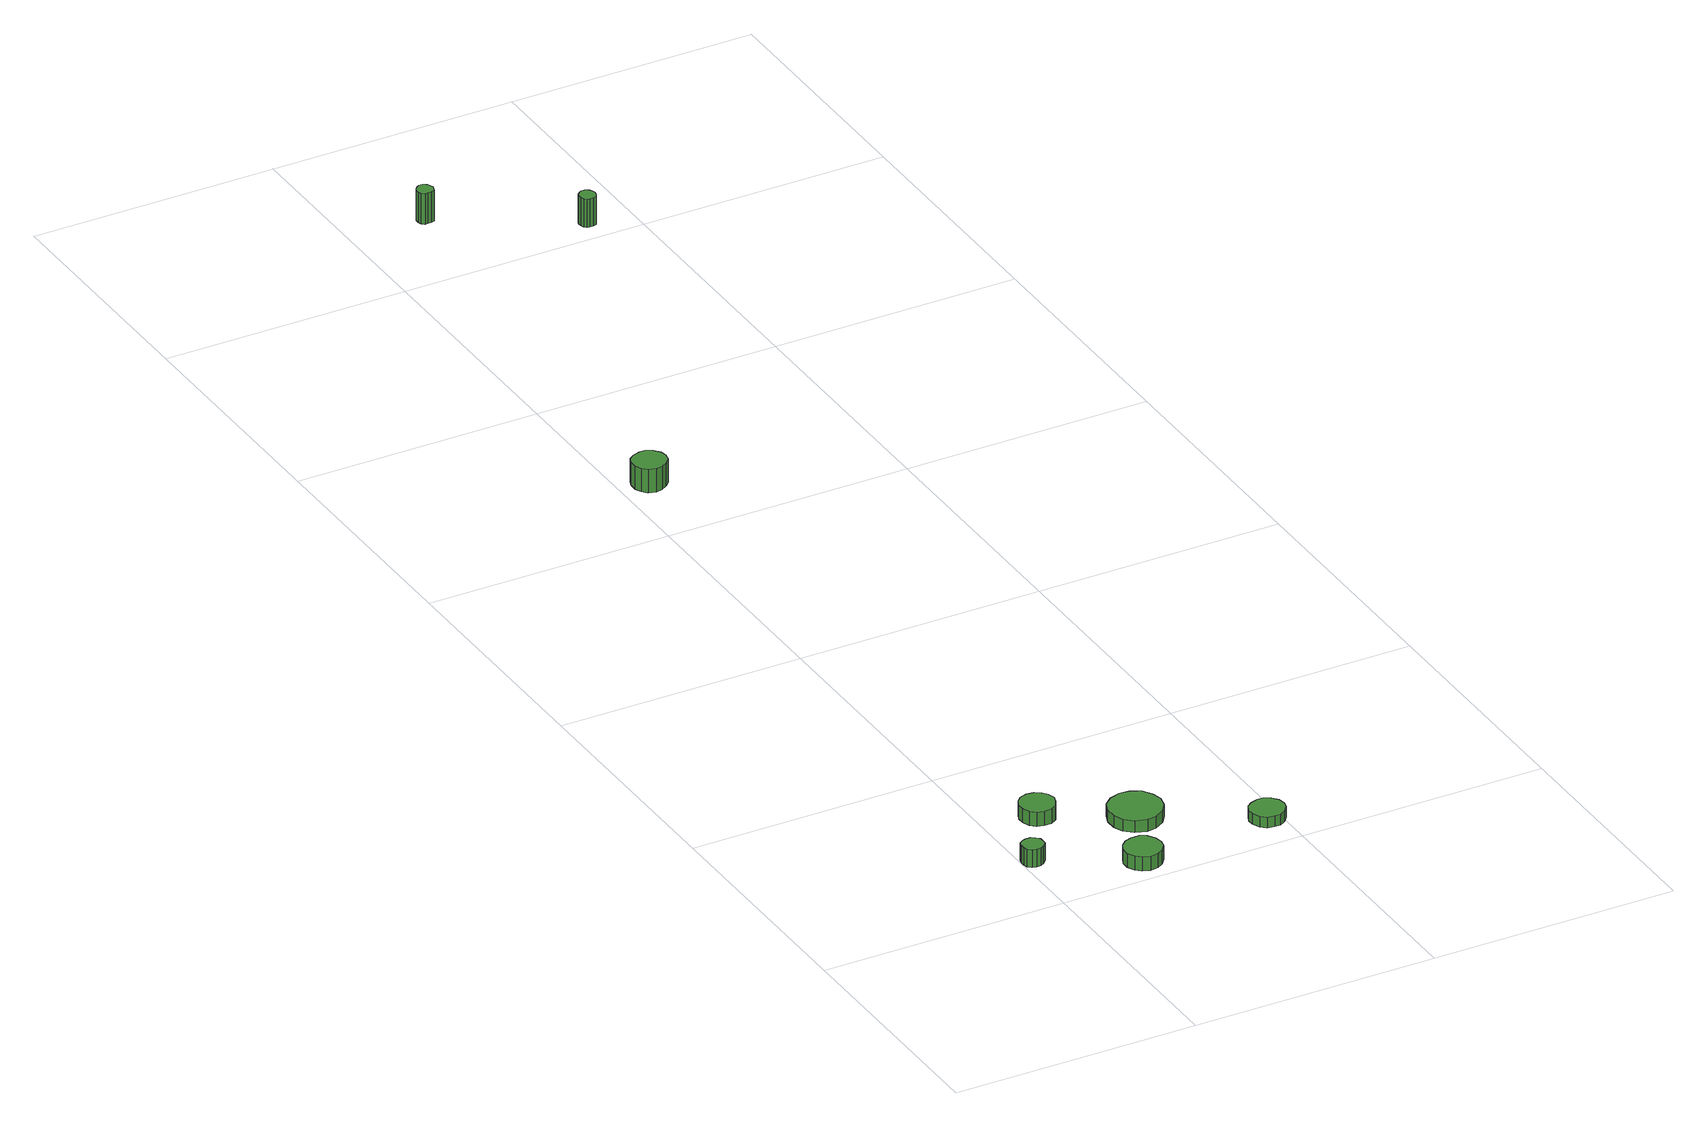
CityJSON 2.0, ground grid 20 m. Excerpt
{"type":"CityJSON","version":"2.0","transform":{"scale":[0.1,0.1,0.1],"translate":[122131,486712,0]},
"CityObjects":{
"tree1":{"type":"SolitaryVegetationObject","attributes":{"function":"something"},"geometry":[{"type":"MultiSurface","lod":"1","boundaries":[[[0,1,2,3,4,5,6,7,8,9,10,11,12,13,14]],[[15,16,17,18,19,20,21,22,23,24,25,26,27,28,29]],[[0,29,28,1]],[[1,28,27,2]],[[2,27,26,3]],[[3,26,25,4]],[[4,25,24,5]],[[5,24,23,6]],[[6,23,22,7]],[[7,22,21,8]],[[8,21,20,9]],[[9,20,19,10]],[[10,19,18,11]],[[11,18,17,12]],[[12,17,16,13]],[[13,16,15,14]],[[14,15,29,0]]]}]},
"tree2":{"type":"SolitaryVegetationObject","attributes":{"function":"something"},"geometry":[{"type":"MultiSurface","lod":"1","boundaries":[[[30,31,32,33,34,35,36,37,38,39,40,41,42,43,44]],[[45,46,47,48,49,50,51,52,53,54,55,56,57,58,59]],[[30,59,58,31]],[[31,58,57,32]],[[32,57,56,33]],[[33,56,55,34]],[[34,55,54,35]],[[35,54,53,36]],[[36,53,52,37]],[[37,52,51,38]],[[38,51,50,39]],[[39,50,49,40]],[[40,49,48,41]],[[41,48,47,42]],[[42,47,46,43]],[[43,46,45,44]],[[44,45,59,30]]]}]},
"tree3":{"type":"SolitaryVegetationObject","attributes":{"function":"something"},"geometry":[{"type":"MultiSurface","lod":"1","boundaries":[[[60,61,62,63,64,65,66,67,68,69,70,71,72,73,74]],[[75,76,77,78,79,80,81,82,83,84,85,86,87,88,89]],[[60,89,88,61]],[[61,88,87,62]],[[62,87,86,63]],[[63,86,85,64]],[[64,85,84,65]],[[65,84,83,66]],[[66,83,82,67]],[[67,82,81,68]],[[68,81,80,69]],[[69,80,79,70]],[[70,79,78,71]],[[71,78,77,72]],[[72,77,76,73]],[[73,76,75,74]],[[74,75,89,60]]]}]},
"tree4":{"type":"SolitaryVegetationObject","attributes":{"function":"something"},"geometry":[{"type":"MultiSurface","lod":"1","boundaries":[[[90,91,92,93,94,95,96,97,98,99,100,101,102,103,104]],[[105,106,107,108,109,110,111,112,113,114,115,116,117,118,119]],[[90,119,118,91]],[[91,118,117,92]],[[92,117,116,93]],[[93,116,115,94]],[[94,115,114,95]],[[95,114,113,96]],[[96,113,112,97]],[[97,112,111,98]],[[98,111,110,99]],[[99,110,109,100]],[[100,109,108,101]],[[101,108,107,102]],[[102,107,106,103]],[[103,106,105,104]],[[104,105,119,90]]]}]},
"tree5":{"type":"SolitaryVegetationObject","attributes":{"function":"something"},"geometry":[{"type":"MultiSurface","lod":"1","boundaries":[[[120,121,122,123,124,125,126,127,128,129,130,131,132,133,134]],[[135,136,137,138,139,140,141,142,143,144,145,146,147,148,149]],[[120,149,148,121]],[[121,148,147,122]],[[122,147,146,123]],[[123,146,145,124]],[[124,145,144,125]],[[125,144,143,126]],[[126,143,142,127]],[[127,142,141,128]],[[128,141,140,129]],[[129,140,139,130]],[[130,139,138,131]],[[131,138,137,132]],[[132,137,136,133]],[[133,136,135,134]],[[134,135,149,120]]]}]},
"tree6":{"type":"SolitaryVegetationObject","attributes":{"function":"something"},"geometry":[{"type":"MultiSurface","lod":"1","boundaries":[[[150,151,152,153,154,155,156,157,158,159,160,161,162,163,164]],[[165,166,167,168,169,170,171,172,173,174,175,176,177,178,179]],[[150,179,178,151]],[[151,178,177,152]],[[152,177,176,153]],[[153,176,175,154]],[[154,175,174,155]],[[155,174,173,156]],[[156,173,172,157]],[[157,172,171,158]],[[158,171,170,159]],[[159,170,169,160]],[[160,169,168,161]],[[161,168,167,162]],[[162,167,166,163]],[[163,166,165,164]],[[164,165,179,150]]]}]},
"tree7":{"type":"SolitaryVegetationObject","attributes":{"function":"something"}},
"tree8":{"type":"SolitaryVegetationObject","attributes":{"function":"something"}},
"tree9":{"type":"SolitaryVegetationObject","attributes":{"function":"something"}},
"tree10":{"type":"SolitaryVegetationObject","attributes":{"function":"something"}},
"tree11":{"type":"SolitaryVegetationObject","attributes":{"function":"something"},"geometry":[{"type":"MultiSurface","lod":"1","boundaries":[[[180,181,182,183,184,185,186,187,188,189,190,191,192,193,194]],[[195,196,197,198,199,200,201,202,203,204,205,206,207,208,209]],[[180,209,208,181]],[[181,208,207,182]],[[182,207,206,183]],[[183,206,205,184]],[[184,205,204,185]],[[185,204,203,186]],[[186,203,202,187]],[[187,202,201,188]],[[188,201,200,189]],[[189,200,199,190]],[[190,199,198,191]],[[191,198,197,192]],[[192,197,196,193]],[[193,196,195,194]],[[194,195,209,180]]]}]},
"tree12":{"type":"SolitaryVegetationObject","attributes":{"function":"something"},"geometry":[{"type":"MultiSurface","lod":"1","boundaries":[[[210,211,212,213,214,215,216,217,218,219,220,221,222,223,224]],[[225,226,227,228,229,230,231,232,233,234,235,236,237,238,239]],[[210,239,238,211]],[[211,238,237,212]],[[212,237,236,213]],[[213,236,235,214]],[[214,235,234,215]],[[215,234,233,216]],[[216,233,232,217]],[[217,232,231,218]],[[218,231,230,219]],[[219,230,229,220]],[[220,229,228,221]],[[221,228,227,222]],[[222,227,226,223]],[[223,226,225,224]],[[224,225,239,210]]]}]},
"tree13":{"type":"SolitaryVegetationObject","attributes":{"function":"something"}},
"tree14":{"type":"SolitaryVegetationObject","attributes":{"function":"something"}}
},
"vertices":[
[18,64,15],[18,67,15],[15,70,15],[12,72,15],[8,72,15],[5,71,15],[2,69,15],[1,65,15],[1,62,15],[2,58,15],[5,56,15],[8,55,15],[12,55,15],[15,57,15],[18,60,15],[18,60,0],[15,57,0],[12,55,0],[8,55,0],[5,56,0],[2,58,0],[1,62,0],[1,65,0],[2,69,0],[5,71,0],[8,72,0],[12,72,0],[15,70,0],[18,67,0],[18,64,0],
[57,117,13],[55,123,13],[52,127,13],[47,130,13],[41,131,13],[35,129,13],[31,125,13],[29,120,13],[29,114,13],[31,108,13],[35,104,13],[41,103,13],[47,103,13],[52,106,13],[55,111,13],[55,111,1],[52,106,1],[47,103,1],[41,103,1],[35,104,1],[31,108,1],[29,114,1],[29,120,1],[31,125,1],[35,129,1],[41,131,1],[47,130,1],[52,127,1],[55,123,1],[57,117,1],
[95,24,13],[94,30,13],[90,36,13],[85,39,13],[78,39,13],[72,37,13],[68,33,13],[65,27,13],[65,21,13],[68,15,13],[72,11,13],[78,9,13],[85,10,13],[90,13,13],[94,18,13],[94,18,1],[90,13,1],[85,10,1],[78,9,1],[72,11,1],[68,15,1],[65,21,1],[65,27,1],[68,33,1],[72,37,1],[78,39,1],[85,39,1],[90,36,1],[94,30,1],[95,24,1],
[126,81,11],[124,89,11],[119,97,11],[111,101,11],[103,102,11],[94,99,11],[87,93,11],[84,85,11],[84,76,11],[87,68,11],[94,62,11],[103,59,11],[111,60,11],[119,65,11],[124,72,11],[124,72,1],[119,65,1],[111,60,1],[103,59,1],[94,62,1],[87,68,1],[84,76,1],[84,85,1],[87,93,1],[94,99,1],[103,102,1],[111,101,1],[119,97,1],[124,89,1],[126,81,1],
[203,33,10],[202,39,10],[198,44,10],[193,47,10],[188,47,10],[182,45,10],[178,42,10],[175,36,10],[175,31,10],[178,25,10],[182,21,10],[188,20,10],[193,20,10],[198,23,10],[202,28,10],[202,28,1],[198,23,1],[193,20,1],[188,20,1],[182,21,1],[178,25,1],[175,31,1],[175,36,1],[178,42,1],[182,45,1],[188,47,1],[193,47,1],[198,44,1],[202,39,1],[203,33,1],
[36,669,23],[35,674,23],[31,679,23],[26,682,23],[21,682,23],[15,680,23],[11,677,23],[9,672,23],[9,666,23],[11,661,23],[15,657,23],[21,655,23],[26,656,23],[31,659,23],[35,663,23],[35,663,3],[31,659,3],[26,656,3],[21,655,3],[15,657,3],[11,661,3],[9,666,3],[9,672,3],[11,677,3],[15,680,3],[21,682,3],[26,682,3],[31,679,3],[35,674,3],[36,669,3],
[68,1080,28],[67,1083,28],[66,1085,28],[63,1087,28],[60,1087,28],[58,1086,28],[56,1084,28],[55,1082,28],[55,1079,28],[56,1076,28],[58,1074,28],[60,1074,28],[63,1074,28],[66,1075,28],[67,1077,28],[67,1077,2],[66,1075,2],[63,1074,2],[60,1074,2],[58,1074,2],[56,1076,2],[55,1079,2],[55,1082,2],[56,1084,2],[58,1086,2],[60,1087,2],[63,1087,2],[66,1085,2],[67,1083,2],[68,1080,2],
[169,1017,27],[168,1020,27],[167,1022,27],[164,1024,27],[161,1024,27],[159,1023,27],[157,1021,27],[156,1019,27],[156,1016,27],[157,1013,27],[159,1011,27],[161,1011,27],[164,1011,27],[167,1012,27],[168,1014,27],[168,1014,3],[167,1012,3],[164,1011,3],[161,1011,3],[159,1011,3],[157,1013,3],[156,1016,3],[156,1019,3],[157,1021,3],[159,1023,3],[161,1024,3],[164,1024,3],[167,1022,3],[168,1020,3],[169,1017,3]
]}
